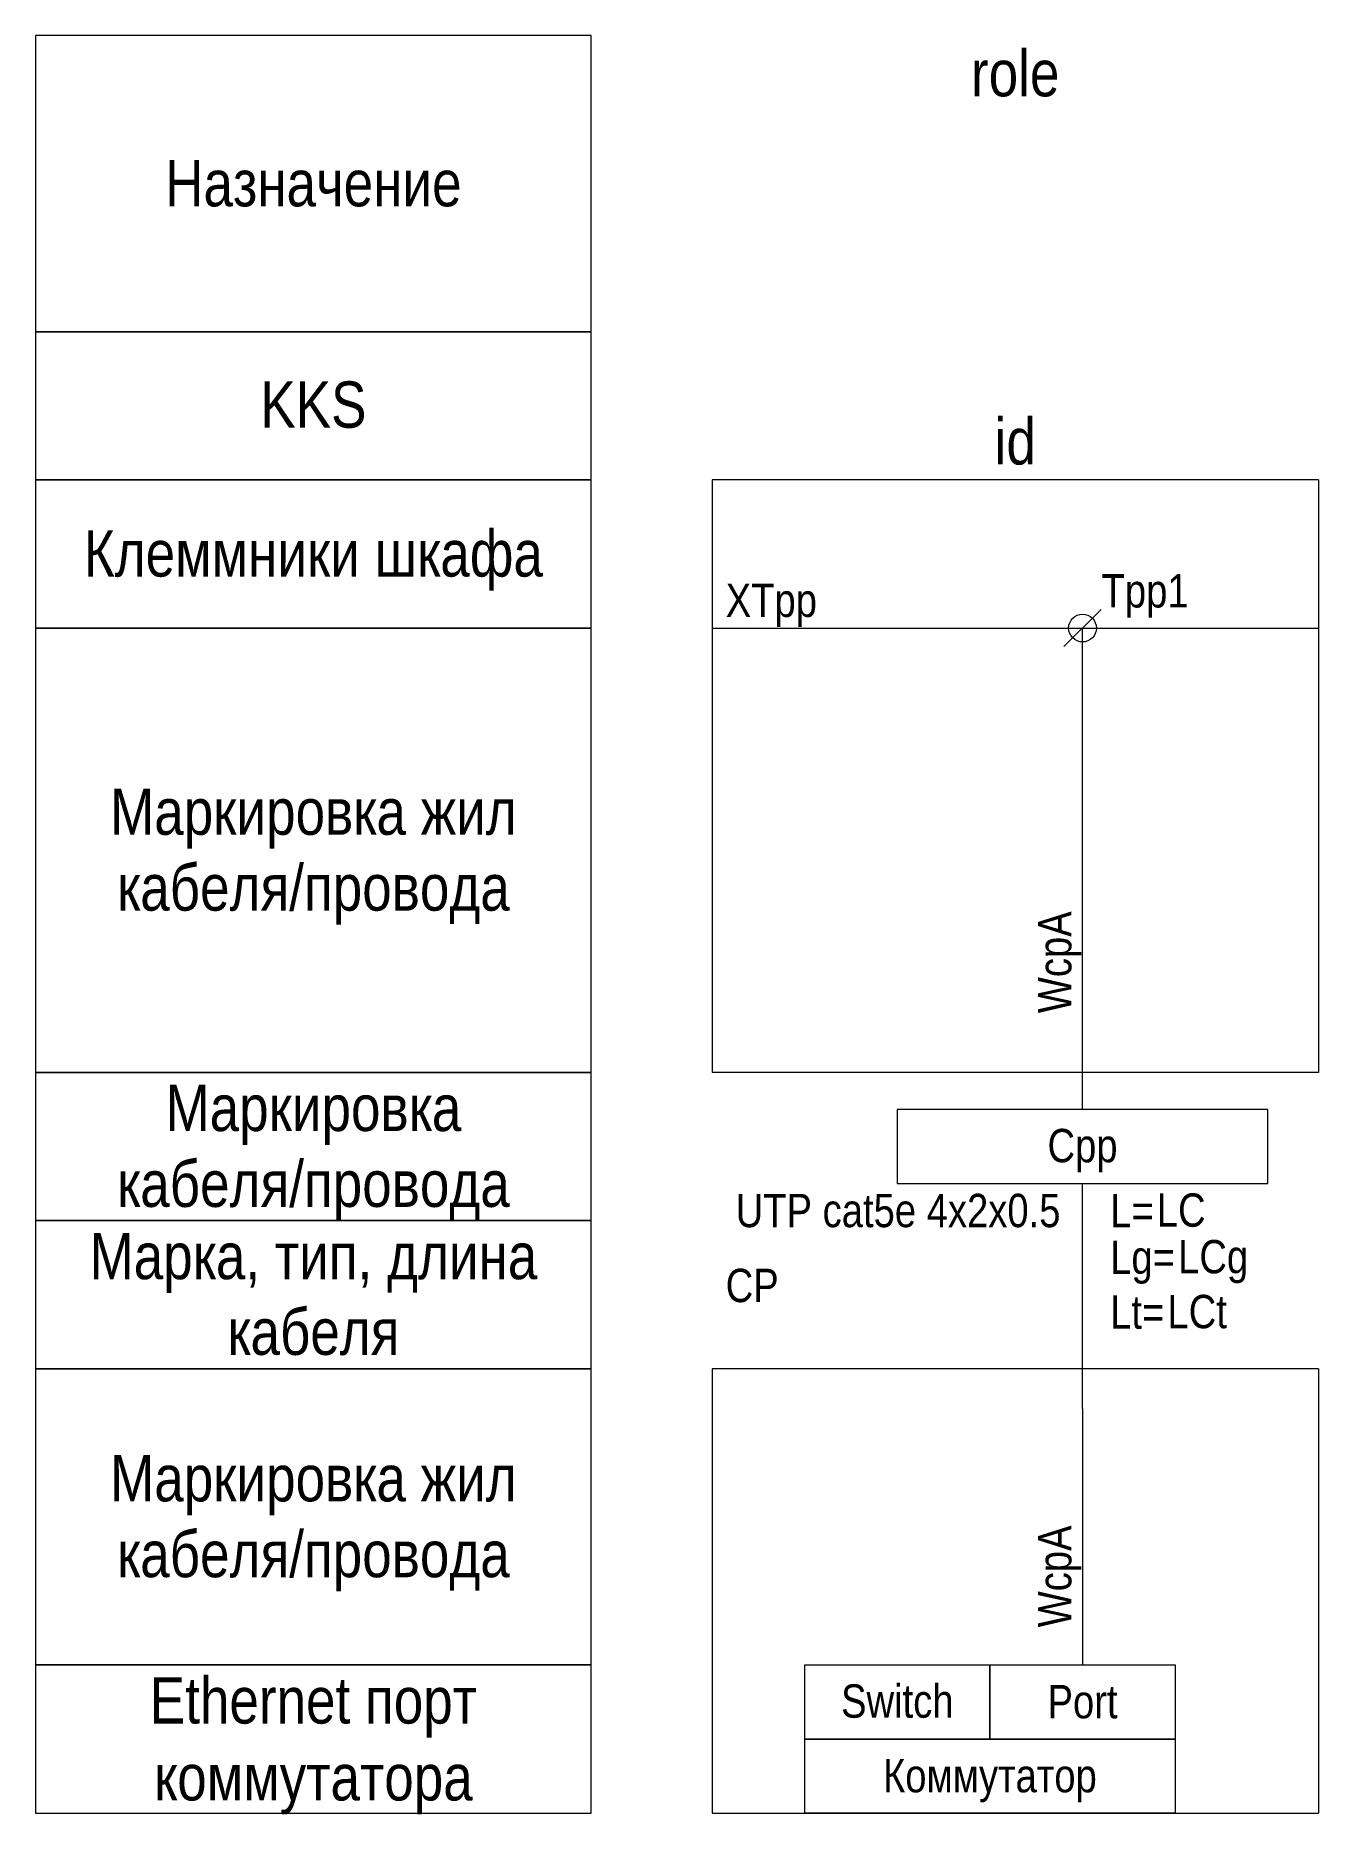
# Model space of a CAD drawing. Header units: millimetres. Extents: x 20 to 89.3, y -117.1 to -21.
import ezdxf

# ---------------------------------------------------------------- set-up
doc = ezdxf.new("R2010")
doc.units = ezdxf.units.MM
doc.header["$MEASUREMENT"] = 0
doc.linetypes.add('1_1', pattern=[2000, 1000, -1000])
doc.linetypes.add('4_2_1_2', pattern=[6702.777624, 3527.777672, -1763.888836, 0, -1411.111116])
for name, color, linetype in [('cp_names', 7, 'Continuous'), ('cp_params_ai', 7, 'Continuous'), ('cp_static_ai', 7, 'Continuous'), ('cp_static_di', 7, 'Continuous'), ('id_names', 7, 'Continuous'), ('id_params_ai', 7, 'Continuous'), ('id_params_di', 7, 'Continuous'), ('id_static_ai', 7, 'Continuous'), ('id_static_di', 7, 'Continuous')]:
    doc.layers.add(name, color=color, linetype=linetype)
doc.styles.add('СГЕНЕРИР_СТИЛЬ_1', font='')
doc.styles.get('СГЕНЕРИР_СТИЛЬ_1').set_extended_font_data('Arial Narrow')

msp = doc.modelspace()

# ---------------------------------------------------------------- linework, layer by layer
at = {"layer": 'cp_names', "color": 7, "linetype": 'Continuous', "lineweight": 15, "ltscale": 100}
for points in [[(20, -109), (50, -109), (50, -93), (20, -93)], [(20, -117), (50, -117), (50, -109), (20, -109)]]:
    msp.add_lwpolyline(points, close=True, dxfattribs=at)
at = {"layer": 'cp_static_ai', "color": 7, "linetype": '1_1', "lineweight": 15, "ltscale": 100}
for p, q in [((56.525773, -45), (56.525773, -77)), ((89.261971, -45), (89.261971, -77)), ((89.261971, -93), (56.525773, -93)), ((56.525773, -93), (56.525773, -117)), ((89.261971, -93), (89.261971, -117))]:
    msp.add_line(p, q, dxfattribs=at)
at = {"layer": 'cp_static_ai', "color": 7, "linetype": 'Continuous', "lineweight": 15, "ltscale": 100}
msp.add_line((56.525773, -117), (89.261971, -117), dxfattribs=at)
for points in [[(61.525773, -109), (71.525773, -109), (71.525773, -113), (61.525773, -113)], [(71.525773, -109), (81.525773, -109), (81.525773, -113), (71.525773, -113)], [(61.525773, -113), (81.525773, -113), (81.525773, -117), (61.525773, -117)]]:
    msp.add_lwpolyline(points, close=True, dxfattribs=at)
at = {"layer": 'cp_static_di', "color": 7, "linetype": 'Continuous', "lineweight": 15, "ltscale": 100}
msp.add_line((76.525771, -95.142915), (76.525771, -109), dxfattribs=at)
at = {"layer": 'id_names', "color": 7, "linetype": 'Continuous', "lineweight": 15, "ltscale": 100}
for points in [[(20, -37), (50, -37), (50, -21), (20, -21)], [(20, -45), (50, -45), (50, -37), (20, -37)], [(20, -53), (50, -53), (50, -45), (20, -45)], [(20, -77), (50, -77), (50, -53), (20, -53)], [(20, -85), (50, -85), (50, -77), (20, -77)], [(20, -93), (50, -93), (50, -85), (20, -85)]]:
    msp.add_lwpolyline(points, close=True, dxfattribs=at)
at = {"layer": 'id_static_ai', "color": 7, "linetype": '1_1', "lineweight": 15, "ltscale": 100}
for p, q in [((89.261971, -45), (56.525773, -45)), ((89.261971, -77), (56.525773, -77))]:
    msp.add_line(p, q, dxfattribs=at)
at = {"layer": 'id_static_ai', "color": 7, "linetype": 'Continuous', "lineweight": 15, "ltscale": 100}
for p, q in [((75.525771, -53.999992), (77.525771, -51.999992)), ((76.525771, -74.999962), (76.525771, -52.999992)), ((76.525771, -78.999963), (76.525771, -74.999962)), ((76.525771, -95.142915), (76.525771, -82.999991))]:
    msp.add_line(p, q, dxfattribs=at)
at = {"layer": 'id_static_ai', "color": 7, "linetype": '4_2_1_2', "lineweight": 15, "ltscale": 100}
msp.add_line((56.525771, -52.999997), (89.261971, -52.999993), dxfattribs=at)
at = {"layer": 'id_static_ai', "color": 7, "linetype": 'Continuous', "lineweight": 15, "ltscale": 100}
msp.add_lwpolyline([(66.525771, -82.999991), (86.525771, -82.999991), (86.525771, -78.999991), (66.525771, -78.999991)], close=True, dxfattribs=at)
msp.add_circle((76.525771, -52.999992), 0.75, dxfattribs=at)

# ---------------------------------------------------------------- texts
at = {"layer": 'cp_names', "color": 7, "linetype": 'Continuous', "lineweight": 15, "insert": (35, -97.664115), "char_height": 2.5, "attachment_point": 2, "line_spacing_factor": 0.982786, "style": 'СГЕНЕРИР_СТИЛЬ_1'}
msp.add_mtext('\\A1;{\\pqc;\\fArial Narrow|b0|i0|c204|p34;Маркировка жил\\P\\pqc;\\fArial Narrow|b0|i0|c204|p34;кабеля/провода}', dxfattribs=at)
at = {"layer": 'cp_names', "color": 7, "linetype": 'Continuous', "lineweight": 15, "insert": (35, -109.664099), "char_height": 2.5, "width": 24.305975, "attachment_point": 2, "line_spacing_factor": 0.996607, "style": 'СГЕНЕРИР_СТИЛЬ_1'}
msp.add_mtext('\\A1;{\\pqc;\\fArial Narrow|b0|i0|c204|p34;Ethernet порт коммутатора}', dxfattribs=at)
at = {"layer": 'cp_params_ai', "color": 7, "linetype": 'Continuous', "lineweight": 15, "insert": (57.259036, -87.601685), "char_height": 1.8, "width": 18, "attachment_point": 1, "style": 'СГЕНЕРИР_СТИЛЬ_1'}
msp.add_mtext('\\A1;{\\pql;\\fArial Narrow|b0|i0|c204|p34;CP}', dxfattribs=at)
at = {"layer": 'cp_params_ai', "color": 7, "linetype": 'Continuous', "lineweight": 15, "insert": (74.123933, -106.964945), "char_height": 1.8, "attachment_point": 1, "rotation": 90, "style": 'СГЕНЕРИР_СТИЛЬ_1'}
msp.add_mtext('\\A1;{\\pql;\\fArial Narrow|b0|i0|c204|p34;WcpA}', dxfattribs=at)
at = {"layer": 'cp_params_ai', "color": 7, "linetype": 'Continuous', "lineweight": 15, "char_height": 1.8, "attachment_point": 2, "style": 'СГЕНЕРИР_СТИЛЬ_1'}
for s, insert in [('\\A1;{\\pqc;\\fArial Narrow|b0|i0|c204|p34;Switch}', (66.525773, -110.048743)), ('\\A1;{\\pqc;\\fArial Narrow|b0|i0|c204|p34;Port}', (76.525773, -110.080521))]:
    msp.add_mtext(s, dxfattribs=dict(at, insert=insert))
at = {"layer": 'cp_static_ai', "color": 7, "linetype": 'Continuous', "lineweight": 15, "insert": (71.525773, -114.076783), "char_height": 1.8, "attachment_point": 2, "style": 'СГЕНЕРИР_СТИЛЬ_1'}
msp.add_mtext('\\A1;{\\pqc;\\fArial Narrow|b0|i0|c204|p34;Коммутатор}', dxfattribs=at)
at = {"layer": 'id_names', "color": 7, "linetype": 'Continuous', "lineweight": 15, "char_height": 2.5, "attachment_point": 2, "style": 'СГЕНЕРИР_СТИЛЬ_1'}
for s, insert in [('\\A1;{\\pqc;\\fArial Narrow|b0|i0|c204|p34;Назначение}', (35, -27.722938)), ('\\A1;{\\pqc;\\fArial Narrow|b0|i0|c204|p34;KKS}', (35, -39.678817)), ('\\A1;{\\pqc;\\fArial Narrow|b0|i0|c204|p34;Клеммники шкафа}', (35, -47.717755))]:
    msp.add_mtext(s, dxfattribs=dict(at, insert=insert))
for s, insert, line_spacing_factor in [('\\A1;{\\pqc;\\fArial Narrow|b0|i0|c204|p34;Маркировка жил\\P\\pqc;\\fArial Narrow|b0|i0|c204|p34;кабеля/провода}', (35, -61.664115), 0.982786), ('\\A1;{\\pqc;\\fArial Narrow|b0|i0|c204|p34;Маркировка\\P\\pqc;\\fArial Narrow|b0|i0|c204|p34;кабеля/провода}', (35, -77.664113), 0.982786), ('\\A1;{\\pqc;\\fArial Narrow|b0|i0|c204|p34;Марка, тип\\fArial Narrow|b0|i0|c204|p34;, длина\\P\\pqc;\\fArial Narrow|b0|i0|c204|p34;кабеля}', (35, -85.664115), 0.98101)]:
    msp.add_mtext(s, dxfattribs=dict(at, insert=insert, line_spacing_factor=line_spacing_factor))
at = {"layer": 'id_params_ai', "color": 7, "linetype": 'Continuous', "lineweight": 15, "char_height": 2.5, "width": 30, "attachment_point": 2, "style": 'СГЕНЕРИР_СТИЛЬ_1'}
for s, insert in [('\\A1;{\\pqc;\\fArial Narrow|b0|i0|c204|p34;role}', (72.893872, -21.781765)), ('\\A1;{\\pqc;\\fArial Narrow|b0|i0|c204|p34;id}', (72.893872, -41.664115))]:
    msp.add_mtext(s, dxfattribs=dict(at, insert=insert))
at = {"layer": 'id_params_ai', "color": 7, "linetype": 'Continuous', "lineweight": 15, "char_height": 1.8, "style": 'СГЕНЕРИР_СТИЛЬ_1'}
for s, insert, attachment_point in [('\\A1;{\\pql;\\fArial Narrow|b0|i0|c204|p34;XT\\fArial Narrow|b0|i0|c204|p34;p\\fArial Narrow|b0|i0|c204|p34;p}', (57.259034, -50.598159), 1), ('\\A1;{\\pql;\\fArial Narrow|b0|i0|c204|p34;T\\fArial Narrow|b0|i0|c204|p34;p\\fArial Narrow|b0|i0|c204|p34;p1}', (77.552629, -50.087349), 1), ('\\A1;{\\pqc;\\fArial Narrow|b0|i0|c204|p34;C\\fArial Narrow|b0|i0|c204|p34;pp}', (76.525771, -80.048747), 2)]:
    msp.add_mtext(s, dxfattribs=dict(at, insert=insert, attachment_point=attachment_point))
at = {"layer": 'id_params_ai', "color": 7, "linetype": 'Continuous', "lineweight": 15, "insert": (74.123933, -73.797243), "char_height": 1.8, "attachment_point": 1, "rotation": 90, "style": 'СГЕНЕРИР_СТИЛЬ_1'}
msp.add_mtext('\\A1;{\\pql;\\fArial Narrow|b0|i0|c204|p34;WcpA}', dxfattribs=at)
at = {"layer": 'id_params_di', "color": 7, "linetype": 'Continuous', "lineweight": 15, "char_height": 1.8, "attachment_point": 1, "style": 'СГЕНЕРИР_СТИЛЬ_1'}
for s, insert in [('\\A1;{\\pql;\\fArial Narrow|b0|i0|c204|p34;LC}', (80.536045, -83.531105)), ('\\A1;{\\pql;\\fArial Narrow|b0|i0|c204|p34;LCg}', (81.688057, -86.047822)), ('\\A1;{\\pql;\\fArial Narrow|b0|i0|c204|p34;LCt}', (81.112063, -89.01255))]:
    msp.add_mtext(s, dxfattribs=dict(at, insert=insert))
at = {"layer": 'id_static_di', "color": 7, "linetype": 'Continuous', "lineweight": 15, "char_height": 1.8, "attachment_point": 1, "style": 'СГЕНЕРИР_СТИЛЬ_1'}
for s, insert in [('\\A1;{\\pql;\\fArial Narrow|b0|i0|c204|p34;UTP cat5e 4x2x0.5}', (57.798491, -83.555241)), ('\\A1;{\\pql;\\fArial Narrow|b0|i0|c204|p34;L=}', (78.020278, -83.562862)), ('\\A1;{\\pql;\\fArial Narrow|b0|i0|c204|p34;Lg=}', (78.020278, -86.079579)), ('\\A1;{\\pql;\\fArial Narrow|b0|i0|c204|p34;Lt=}', (78.020278, -89.044307))]:
    msp.add_mtext(s, dxfattribs=dict(at, insert=insert))

doc.saveas('drawing.dxf')
